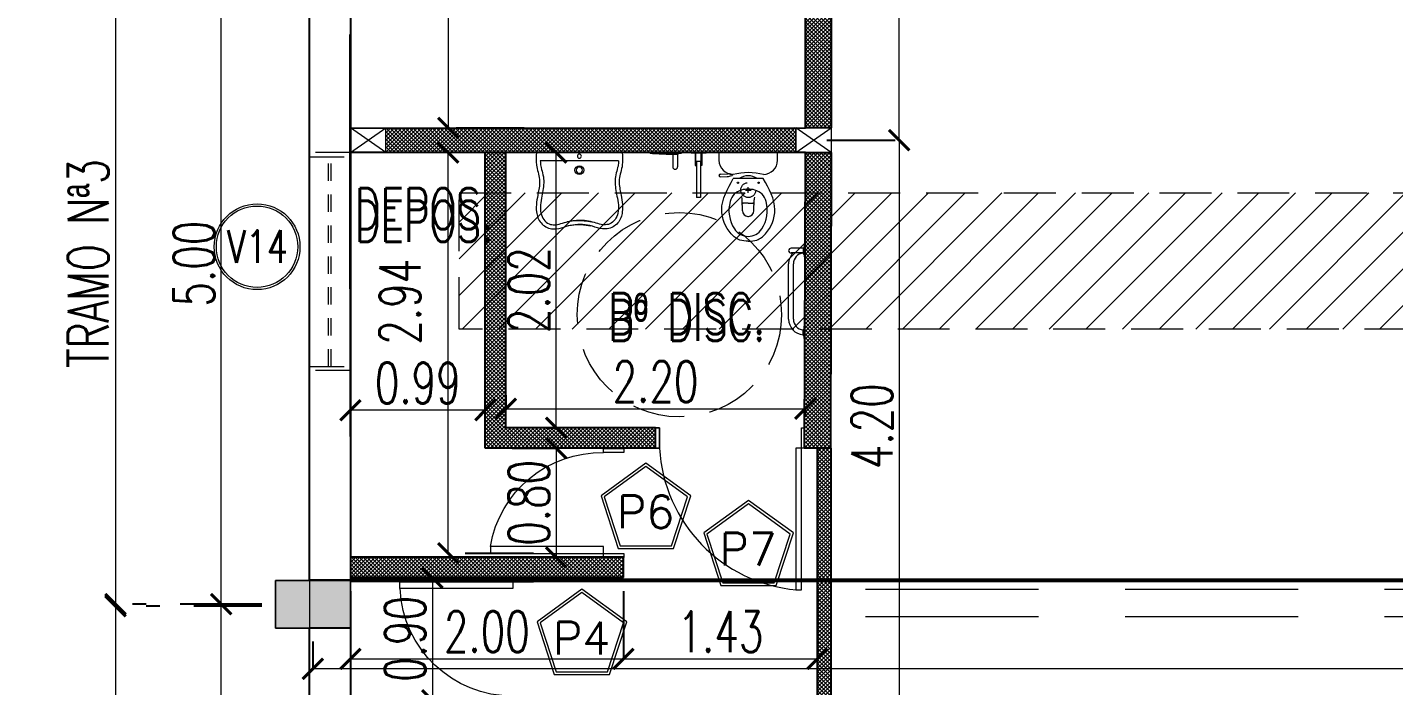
# Model space of a CAD drawing. Header units: millimetres. Extents: x 2828 to 3406, y 849 to 1266.
# Drawn here: x 2897.18 to 2907.21, y 1095.88 to 1100.72 of the extents above; entities that cross this region are included whole.
import ezdxf

# ---------------------------------------------------------------- set-up
doc = ezdxf.new("R2010")
doc.units = ezdxf.units.MM
doc.header["$PDMODE"] = 34
doc.header["$PDSIZE"] = -10
for name, pattern in [('DASHDOT', [1, 0.5, -0.25, 0, -0.25]), ('DASHED', [19.05, 12.7, -6.35]), ('DIVIDE2', [15.875, 6.35, -3.175, 0, -3.175, 0, -3.175]), ('HIDDEN', [0.375, 0.25, -0.125])]:
    doc.linetypes.add(name, pattern=pattern)
doc.layers.get('DEFPOINTS').update_dxf_attribs({"lineweight": 5})
for name, color, linetype, lineweight in [('0.05', 64, 'Continuous', 5), ('0.10', 161, 'Continuous', 9), ('0.30', 1, 'Continuous', 25), ('arq cotas', 152, 'Continuous', 13), ('arq DP', 40, 'Continuous', 5), ('arq DV', 22, 'Continuous', 5), ('arq tex', 31, 'Continuous', 5), ('CARPINTERIA', 141, 'Continuous', 9), ('columnas', 12, 'Continuous', 20), ('equip tx', 220, 'Continuous', 5), ('LM', 3, 'DIVIDE2', 9), ('proyecciones', 221, 'DASHED', 5), ('sanitarios', 120, 'Continuous', 5)]:
    doc.layers.add(name, color=color, linetype=linetype, lineweight=lineweight)
doc.layers.add('estructura', color=30, linetype='Continuous')
doc.layers.add('lucernarios nuevos', color=252, linetype='DASHED', lineweight=9, true_color=0x696969)
doc.layers.add('sombrado muro nuevo', color=7, linetype='Continuous', lineweight=5, true_color=0x757575)
doc.styles.add('250-cts', font='romans.shx', dxfattribs={"width": 0.7, "height": 0.25})
doc.styles.add('50', font='romans.shx', dxfattribs={"width": 0.75, "height": 0.1})
doc.styles.get("Standard").update_dxf_attribs({"font": 'romans.shx'})
doc.dimstyles.new('250', dxfattribs={"dimtxt": 0.3, "dimasz": 0.15, "dimexe": 0, "dimexo": 0.1, "dimgap": 0.05, "dimtad": 1, "dimzin": 0, "dimdsep": 46, "dimtxsty": '250-cts', "dimblk": 'ARCHTICK', "dimcen": 0.02, "dimclrd": 256, "dimclre": 256, "dimclrt": 256, "dimazin": 0, "dimtfac": 1, "dimtofl": 0, "dimtmove": 1, "dimatfit": 0, "dimldrblk": 'OPEN90', "dimfxl": 1, "dimtolj": 1, "dimtzin": 0, "dimlwd": -1, "dimarcsym": 0})
pattern_1 = [(45, (0, 0), (-0.01414213562, 0.01414213562), []), (135, (0, 0), (-0.01414213562, -0.01414213562), [])]

# ---------------------------------------------------------------- blocks, each defined once
blk = doc.blocks.new('colum. perim')
at = {"layer": '0.05'}
h = blk.add_hatch(color=256, dxfattribs=at)
h.dxf.hatch_style = 1
h.paths.add_polyline_path([(1.567, 49.616), (1.567, 49.966), (1.017, 49.966), (1.017, 49.616)])
at = {"layer": 'columnas'}
for p, q in [((1.567, 49.966), (1.017, 49.966)), ((1.017, 49.966), (1.017, 49.616)), ((1.017, 49.966), (1.567, 49.966)), ((1.017, 49.616), (1.017, 49.966)), ((1.567, 49.616), (1.567, 49.966)), ((1.567, 49.966), (1.567, 49.616)), ((1.017, 49.616), (1.567, 49.616)), ((1.567, 49.616), (1.017, 49.616))]:
    blk.add_line(p, q, dxfattribs=at)
blk = doc.blocks.new('_ARCHTICK')
at = {"color": 0, "linetype": 'ByBlock', "const_width": 0.15}
blk.add_lwpolyline([(-0.5, -0.5), (0.5, 0.5)], dxfattribs=at)
blk = doc.blocks.new('*D194')
at = {"layer": 'arq cotas', "linetype": 'DASHDOT', "lineweight": -2, "transparency": 16777216}
for p, q in [((2898.902, 1096.482), (2898.603, 1096.482)), ((2898.902, 1086.632), (2898.603, 1086.632))]:
    blk.add_line(p, q, dxfattribs=at)
at = {"layer": 'arq cotas', "transparency": 16777216}
blk.add_line((2898.603, 1086.632), (2898.603, 1096.482), dxfattribs=at)
at = {"layer": 'DEFPOINTS', "color": 0, "transparency": 16777216}
for p in [(2898.603, 1096.482), (2899.002, 1096.482), (2899.002, 1086.632)]:
    blk.add_point(p, dxfattribs=at)
at = {"layer": 'arq cotas', "transparency": 16777216, "xscale": 0.15, "yscale": 0.15, "zscale": 0.15}
for p, rotation in [((2898.603, 1096.482), 90), ((2898.603, 1086.632), 270)]:
    blk.add_blockref('_ARCHTICK', p, dxfattribs=dict(at, rotation=rotation))
at = {"layer": 'arq cotas', "transparency": 16777216, "insert": (2898.403, 1091.557), "char_height": 0.3, "attachment_point": 5, "rotation": 90, "style": '250-cts'}
blk.add_mtext('\\A1;9.85', dxfattribs=at)
blk = doc.blocks.new('_Open90')
at = {"color": 0, "linetype": 'ByBlock', "lineweight": -2}
for p, q in [((0, 0), (-1, 0)), ((-0.5, 0.5), (0, 0)), ((0, 0), (-0.5, -0.5))]:
    blk.add_line(p, q, dxfattribs=at)
blk = doc.blocks.new('*D229')
at = {"layer": 'arq cotas', "linetype": 'DASHDOT', "lineweight": -2, "transparency": 16777216}
for p, q in [((2898.902, 1101.482), (2898.604, 1101.482)), ((2898.902, 1096.482), (2898.604, 1096.482))]:
    blk.add_line(p, q, dxfattribs=at)
at = {"layer": 'arq cotas', "transparency": 16777216}
blk.add_line((2898.604, 1096.482), (2898.604, 1101.482), dxfattribs=at)
at = {"layer": 'DEFPOINTS', "color": 0, "transparency": 16777216}
for p in [(2898.604, 1101.482), (2899.002, 1101.482), (2899.002, 1096.482)]:
    blk.add_point(p, dxfattribs=at)
at = {"layer": 'arq cotas', "transparency": 16777216, "xscale": 0.15, "yscale": 0.15, "zscale": 0.15}
for p, rotation in [((2898.604, 1101.482), 90), ((2898.604, 1096.482), 270)]:
    blk.add_blockref('_ARCHTICK', p, dxfattribs=dict(at, rotation=rotation))
at = {"layer": 'arq cotas', "transparency": 16777216, "insert": (2898.404, 1098.982), "char_height": 0.3, "attachment_point": 5, "rotation": 90, "style": '250-cts'}
blk.add_mtext('\\A1;5.00', dxfattribs=at)
blk = doc.blocks.new('BACHA PARA DISC')
blk.add_line((0.287, -0.068), (-0.287, -0.068))
blk.add_lwpolyline([(-0.315, -0.13), (-0.315, -0.13), (0.315, -0.13), (0.315, -0.13)])
for centre, radius in [((0, 0), 0.023), ((0, -0.103), 0.015)]:
    blk.add_circle(centre, radius)
for start, end in [(90, 270), (270, 90)]:
    blk.add_arc((0, 0), 0.0325, start, end)
for points in [[(-0.315, -0.13), (-0.315, -0.038), (-0.293, 0.068), (-0.302, 0.165), (-0.315, 0.306), (-0.282, 0.387), (-0.205, 0.43), (-0.059, 0.403), (0.085, 0.408)], [(0.315, -0.13), (0.315, -0.038), (0.293, 0.068), (0.302, 0.165), (0.315, 0.306), (0.282, 0.387), (0.205, 0.43), (0.059, 0.403), (-0.085, 0.408)]]:
    blk.add_spline(points, degree=3)
for points in [[(-0.287, -0.068), (-0.287, -0.055), (-0.286, -0.043), (-0.277, 0.001), (-0.263, 0.037), (-0.261, 0.117), (-0.269, 0.155), (-0.285, 0.235), (-0.291, 0.276), (-0.275, 0.351), (-0.254, 0.381), (-0.196, 0.405), (-0.17, 0.402), (-0.103, 0.383), (-0.062, 0.37), (0.017, 0.368), (0.054, 0.373), (0.089, 0.378)], [(0.287, -0.068), (0.287, -0.055), (0.286, -0.043), (0.277, 0.001), (0.263, 0.037), (0.261, 0.117), (0.269, 0.155), (0.285, 0.235), (0.291, 0.276), (0.275, 0.351), (0.254, 0.381), (0.196, 0.405), (0.17, 0.402), (0.103, 0.383), (0.062, 0.37), (-0.017, 0.368), (-0.054, 0.373), (-0.089, 0.378)]]:
    blk.add_open_spline(points, degree=3, knots=[0.0635657, 0.0635657, 0.0635657, 0.0635657, 0.1053679, 0.1053679, 0.2107359, 0.2107359, 0.3161038, 0.3161038, 0.4542113, 0.4542113, 0.5849059, 0.5849059, 0.6932456, 0.6932456, 0.8015853, 0.8015853, 0.9075587, 0.9075587, 0.9075587, 0.9075587])
blk = doc.blocks.new('BANO DISC')
for p, q in [((-0.178, 0.204), (-0.175, 0.154)), ((-0.158, 0.205), (-0.155, 0.148)), ((0, 0.215), (-0.056, 0.215)), ((0, -0.215), (0, 0.215)), ((-0.191, -0.11), (-0.191, 0.11)), ((-0.163, 0.115), (-0.161, 0.115)), ((-0.161, 0.115), (-0.156, 0.138)), ((-0.156, 0.138), (-0.155, 0.144)), ((-0.428, 0.042), (-0.347, 0.045)), ((-0.37, 0.001), (-0.37, 0.036)), ((-0.37, 0.001), (-0.37, -0.034)), ((-0.296, 0), (-0.254, 0)), ((-0.275, 0.021), (-0.275, -0.021)), ((-0.428, -0.041), (-0.347, -0.043)), ((-0.056, -0.215), (0, -0.215))]:
    blk.add_line(p, q)
at = {"linetype": 'HIDDEN'}
blk.add_circle((-0.275, 0), 0.055, dxfattribs=at)
for centre in [(-0.221, 0.076), (-0.221, -0.076)]:
    blk.add_circle(centre, 0.005)
for centre, radius, start, end in [((-0.168, 0.205), 0.01, 2.7429, 182.7429), ((-0.056, 0.111), 0.104, 90, 180), ((-0.495, 0.001), 0.12, 123.022, 180), ((-0.424, -0.108), 0.25, 74.9134, 123.022), ((-0.39, 0.017), 0.12, 15.9812, 74.9134), ((-0.045, 0.16), 0.13, 182.7429, 197.2528), ((-0.161, 0.124), 0.009, 197.2528, 259.7429), ((-0.612, -0.001), 0.465, 346.1323, 13.8705), ((-0.175, 0.148), 0.02, 349.7429, 2.7429), ((-0.495, 0.001), 0.12, 180, 236.978), ((-0.428, 0.002), 0.04, 90, 178.518), ((-0.37, 0.001), 0.098, 178.518, 180), ((-0.37, 0.001), 0.098, 180, 181.482), ((-0.378, 0.036), 0.008, 0, 92), ((-0.35, 0.135), 0.09, 272, 284.0936), ((-0.448, 0.001), 0.18, 0, 15.9812), ((-0.448, 0.001), 0.18, 344.0188, 0), ((-0.289, 0), 0.119, 325.7494, 34.2506), ((-0.424, 0.11), 0.25, 236.978, 285.0866), ((-0.428, -0.001), 0.04, 181.482, 270), ((-0.378, -0.034), 0.008, 268, 0), ((-0.39, -0.016), 0.12, 285.0866, 344.0188), ((-0.35, -0.133), 0.09, 75.9064, 88), ((-0.056, -0.111), 0.104, 180, 270)]:
    blk.add_arc(centre, radius, start, end)
for points in [[(-0.651, 0), (-0.642, 0.063), (-0.596, 0.126), (-0.42, 0.195), (-0.191, 0.11)], [(-0.651, 0), (-0.642, -0.063), (-0.596, -0.126), (-0.42, -0.195), (-0.191, -0.11)]]:
    blk.add_spline(points, degree=3)
blk = doc.blocks.new('A$C7B0075C2')
at = {"layer": 'CARPINTERIA'}
for points in [[(0.323, 0.268), (0.323, 0.218), (-0.507, 0.218), (-0.507, 0.268)], [(0.323, 0.268), (0.473, 0.268), (0.473, 0.298), (0.473, 0.298), (0.473, 0.298), (0.323, 0.298)], [(0.323, -0.502), (0.473, -0.502), (0.473, -0.472), (0.473, -0.472), (0.473, -0.472), (0.323, -0.472)]]:
    blk.add_lwpolyline(points, close=True, dxfattribs=at)
blk.add_arc((0.306, 0.352), 0.824, 189.3442, 271.1876, dxfattribs=at)
blk = doc.blocks.new('A$C25B177F1')
at = {"layer": 'CARPINTERIA'}
for points in [[(-0.161, 0), (-0.011, 0), (-0.011, -0.03), (-0.011, -0.03), (-0.011, -0.03), (-0.161, -0.03)], [(-0.161, -0.87), (-0.161, -0.82), (-0.991, -0.82), (-0.991, -0.87)], [(-0.161, -0.87), (-0.011, -0.87), (-0.011, -0.9), (-0.011, -0.9), (-0.011, -0.9), (-0.161, -0.9)]]:
    blk.add_lwpolyline(points, close=True, dxfattribs=at)
blk.add_arc((-0.165, -0.856), 0.826, 89.6963, 177.4695, dxfattribs=at)
blk = doc.blocks.new('*D300')
at = {"layer": 'arq cotas', "linetype": 'DASHDOT', "lineweight": -2, "transparency": 16777216}
for p, q in [((2900.371, 1099.797), (2900.271, 1099.797)), ((2900.896, 1096.855), (2900.271, 1096.855))]:
    blk.add_line(p, q, dxfattribs=at)
at = {"layer": 'arq cotas', "transparency": 16777216}
blk.add_line((2900.271, 1096.855), (2900.271, 1099.797), dxfattribs=at)
at = {"layer": 'DEFPOINTS', "color": 0, "transparency": 16777216}
for p in [(2900.271, 1099.797), (2900.271, 1099.797), (2900.996, 1096.855)]:
    blk.add_point(p, dxfattribs=at)
at = {"layer": 'arq cotas', "transparency": 16777216, "xscale": 0.15, "yscale": 0.15, "zscale": 0.15}
for p, rotation in [((2900.271, 1099.797), 90), ((2900.271, 1096.855), 270)]:
    blk.add_blockref('_ARCHTICK', p, dxfattribs=dict(at, rotation=rotation))
at = {"layer": 'arq cotas', "transparency": 16777216, "insert": (2899.916, 1098.702), "char_height": 0.3, "attachment_point": 5, "rotation": 90, "style": '250-cts'}
blk.add_mtext('\\A1;2.94', dxfattribs=at)
blk = doc.blocks.new('*D247')
at = {"layer": 'arq cotas', "linetype": 'DASHDOT', "lineweight": -2, "transparency": 16777216}
for p, q in [((2899.552, 1097.8), (2899.552, 1097.906)), ((2900.543, 1097.8), (2900.543, 1097.906))]:
    blk.add_line(p, q, dxfattribs=at)
at = {"layer": 'arq cotas', "transparency": 16777216}
blk.add_line((2900.543, 1097.906), (2899.552, 1097.906), dxfattribs=at)
at = {"layer": 'DEFPOINTS', "color": 0, "transparency": 16777216}
for p in [(2899.552, 1097.906), (2899.552, 1097.7), (2900.543, 1097.7)]:
    blk.add_point(p, dxfattribs=at)
at = {"layer": 'arq cotas', "transparency": 16777216, "xscale": 0.15, "yscale": 0.15, "zscale": 0.15, "rotation": 180}
blk.add_blockref('_ARCHTICK', (2899.552, 1097.906), dxfattribs=at)
at = {"layer": 'arq cotas', "transparency": 16777216, "xscale": 0.15, "yscale": 0.15, "zscale": 0.15}
blk.add_blockref('_ARCHTICK', (2900.543, 1097.906), dxfattribs=at)
at = {"layer": 'arq cotas', "transparency": 16777216, "insert": (2900.047, 1098.106), "char_height": 0.3, "attachment_point": 5, "style": '250-cts'}
blk.add_mtext('\\A1;0.99', dxfattribs=at)
blk = doc.blocks.new('*D248')
at = {"layer": 'arq cotas', "linetype": 'DASHDOT', "lineweight": -2, "transparency": 16777216}
for p, q in [((2900.693, 1098.016), (2900.693, 1097.916)), ((2902.893, 1097.857), (2902.893, 1097.916))]:
    blk.add_line(p, q, dxfattribs=at)
at = {"layer": 'arq cotas', "transparency": 16777216}
blk.add_line((2900.693, 1097.916), (2902.893, 1097.916), dxfattribs=at)
at = {"layer": 'DEFPOINTS', "color": 0, "transparency": 16777216}
for p in [(2902.893, 1097.957), (2900.693, 1097.916), (2902.893, 1097.916)]:
    blk.add_point(p, dxfattribs=at)
at = {"layer": 'arq cotas', "transparency": 16777216, "xscale": 0.15, "yscale": 0.15, "zscale": 0.15, "rotation": 180}
blk.add_blockref('_ARCHTICK', (2900.693, 1097.916), dxfattribs=at)
at = {"layer": 'arq cotas', "transparency": 16777216, "xscale": 0.15, "yscale": 0.15, "zscale": 0.15}
blk.add_blockref('_ARCHTICK', (2902.893, 1097.916), dxfattribs=at)
at = {"layer": 'arq cotas', "transparency": 16777216, "insert": (2901.793, 1098.116), "char_height": 0.3, "attachment_point": 5, "style": '250-cts'}
blk.add_mtext('\\A1;2.20', dxfattribs=at)
blk = doc.blocks.new('*D249')
at = {"layer": 'arq cotas', "linetype": 'DASHDOT', "lineweight": -2, "transparency": 16777216}
for p, q in [((2901.163, 1099.797), (2901.063, 1099.797)), ((2900.991, 1097.777), (2901.063, 1097.777))]:
    blk.add_line(p, q, dxfattribs=at)
at = {"layer": 'arq cotas', "transparency": 16777216}
blk.add_line((2901.063, 1097.777), (2901.063, 1099.797), dxfattribs=at)
at = {"layer": 'DEFPOINTS', "color": 0, "transparency": 16777216}
for p in [(2901.063, 1099.797), (2901.063, 1099.797), (2900.891, 1097.777)]:
    blk.add_point(p, dxfattribs=at)
at = {"layer": 'arq cotas', "transparency": 16777216, "xscale": 0.15, "yscale": 0.15, "zscale": 0.15}
for p, rotation in [((2901.063, 1099.797), 90), ((2901.063, 1097.777), 270)]:
    blk.add_blockref('_ARCHTICK', p, dxfattribs=dict(at, rotation=rotation))
at = {"layer": 'arq cotas', "transparency": 16777216, "insert": (2900.863, 1098.787), "char_height": 0.3, "attachment_point": 5, "rotation": 90, "style": '250-cts'}
blk.add_mtext('\\A1;2.02', dxfattribs=at)
blk = doc.blocks.new('*D250')
at = {"layer": 'arq cotas', "linetype": 'DASHDOT', "lineweight": -2, "transparency": 16777216}
for p, q in [((2900.74, 1097.627), (2901.063, 1097.627)), ((2901.038, 1096.825), (2901.063, 1096.825))]:
    blk.add_line(p, q, dxfattribs=at)
at = {"layer": 'arq cotas', "transparency": 16777216}
blk.add_line((2901.063, 1097.627), (2901.063, 1096.825), dxfattribs=at)
at = {"layer": 'DEFPOINTS', "color": 0, "transparency": 16777216}
for p in [(2900.64, 1097.627), (2901.063, 1096.825), (2901.138, 1096.825)]:
    blk.add_point(p, dxfattribs=at)
at = {"layer": 'arq cotas', "transparency": 16777216, "xscale": 0.15, "yscale": 0.15, "zscale": 0.15}
for p, rotation in [((2901.063, 1097.627), 90), ((2901.063, 1096.825), 270)]:
    blk.add_blockref('_ARCHTICK', p, dxfattribs=dict(at, rotation=rotation))
at = {"layer": 'arq cotas', "transparency": 16777216, "insert": (2900.863, 1097.226), "char_height": 0.3, "attachment_point": 5, "rotation": 90, "style": '250-cts'}
blk.add_mtext('\\A1;0.80', dxfattribs=at)
blk = doc.blocks.new('*D301')
at = {"layer": 'arq cotas', "linetype": 'DASHDOT', "lineweight": -2, "transparency": 16777216}
for p, q in [((2899.552, 1096.577), (2899.552, 1096.08)), ((2901.557, 1096.577), (2901.557, 1096.08))]:
    blk.add_line(p, q, dxfattribs=at)
at = {"layer": 'arq cotas', "transparency": 16777216}
blk.add_line((2899.552, 1096.08), (2901.557, 1096.08), dxfattribs=at)
at = {"layer": 'DEFPOINTS', "color": 0, "transparency": 16777216}
for p in [(2899.552, 1096.677), (2901.557, 1096.677), (2901.557, 1096.08)]:
    blk.add_point(p, dxfattribs=at)
at = {"layer": 'arq cotas', "transparency": 16777216, "xscale": 0.15, "yscale": 0.15, "zscale": 0.15, "rotation": 180}
blk.add_blockref('_ARCHTICK', (2899.552, 1096.08), dxfattribs=at)
at = {"layer": 'arq cotas', "transparency": 16777216, "xscale": 0.15, "yscale": 0.15, "zscale": 0.15}
blk.add_blockref('_ARCHTICK', (2901.557, 1096.08), dxfattribs=at)
at = {"layer": 'arq cotas', "transparency": 16777216, "insert": (2900.554, 1096.28), "char_height": 0.3, "attachment_point": 5, "style": '250-cts'}
blk.add_mtext('\\A1;2.00', dxfattribs=at)
blk = doc.blocks.new('*D302')
at = {"layer": 'arq cotas', "linetype": 'DASHDOT', "lineweight": -2, "transparency": 16777216}
for p, q in [((2901.557, 1096.577), (2901.557, 1096.08)), ((2902.982, 1096.577), (2902.982, 1096.08))]:
    blk.add_line(p, q, dxfattribs=at)
at = {"layer": 'arq cotas', "transparency": 16777216}
blk.add_line((2901.557, 1096.08), (2902.982, 1096.08), dxfattribs=at)
at = {"layer": 'DEFPOINTS', "color": 0, "transparency": 16777216}
for p in [(2901.557, 1096.677), (2902.982, 1096.677), (2902.982, 1096.08)]:
    blk.add_point(p, dxfattribs=at)
at = {"layer": 'arq cotas', "transparency": 16777216, "xscale": 0.15, "yscale": 0.15, "zscale": 0.15, "rotation": 180}
blk.add_blockref('_ARCHTICK', (2901.557, 1096.08), dxfattribs=at)
at = {"layer": 'arq cotas', "transparency": 16777216, "xscale": 0.15, "yscale": 0.15, "zscale": 0.15}
blk.add_blockref('_ARCHTICK', (2902.982, 1096.08), dxfattribs=at)
at = {"layer": 'arq cotas', "transparency": 16777216, "insert": (2902.27, 1096.28), "char_height": 0.3, "attachment_point": 5, "style": '250-cts'}
blk.add_mtext('\\A1;1.43', dxfattribs=at)
blk = doc.blocks.new('*D252')
at = {"layer": 'arq cotas', "linetype": 'DASHDOT', "lineweight": -2, "transparency": 16777216}
for p, q in [((2900.171, 1096.677), (2900.154, 1096.677)), ((2900.646, 1095.777), (2900.154, 1095.777))]:
    blk.add_line(p, q, dxfattribs=at)
at = {"layer": 'arq cotas', "transparency": 16777216}
blk.add_line((2900.154, 1096.677), (2900.154, 1095.777), dxfattribs=at)
at = {"layer": 'DEFPOINTS', "color": 0, "transparency": 16777216}
for p in [(2900.271, 1096.677), (2900.154, 1095.777), (2900.746, 1095.777)]:
    blk.add_point(p, dxfattribs=at)
at = {"layer": 'arq cotas', "transparency": 16777216, "xscale": 0.15, "yscale": 0.15, "zscale": 0.15}
for p, rotation in [((2900.154, 1096.677), 90), ((2900.154, 1095.777), 270)]:
    blk.add_blockref('_ARCHTICK', p, dxfattribs=dict(at, rotation=rotation))
at = {"layer": 'arq cotas', "transparency": 16777216, "insert": (2899.954, 1096.227), "char_height": 0.3, "attachment_point": 5, "rotation": 90, "style": '250-cts'}
blk.add_mtext('\\A1;0.90', dxfattribs=at)
blk = doc.blocks.new('*D253')
at = {"layer": 'arq cotas', "linetype": 'DASHDOT', "lineweight": -2, "transparency": 16777216}
for p, q in [((2900.501, 1103.932), (2900.271, 1103.932)), ((2900.829, 1099.977), (2900.271, 1099.977))]:
    blk.add_line(p, q, dxfattribs=at)
at = {"layer": 'arq cotas', "transparency": 16777216}
blk.add_line((2900.271, 1103.932), (2900.271, 1099.977), dxfattribs=at)
at = {"layer": 'DEFPOINTS', "color": 0, "transparency": 16777216}
for p in [(2900.601, 1103.932), (2900.271, 1099.977), (2900.929, 1099.977)]:
    blk.add_point(p, dxfattribs=at)
at = {"layer": 'arq cotas', "transparency": 16777216, "xscale": 0.15, "yscale": 0.15, "zscale": 0.15}
for p, rotation in [((2900.271, 1103.932), 90), ((2900.271, 1099.977), 270)]:
    blk.add_blockref('_ARCHTICK', p, dxfattribs=dict(at, rotation=rotation))
at = {"layer": 'arq cotas', "transparency": 16777216, "insert": (2900.071, 1101.955), "char_height": 0.3, "attachment_point": 5, "rotation": 90, "style": '250-cts'}
blk.add_mtext('\\A1;3.96', dxfattribs=at)
blk = doc.blocks.new('A$C5FEB1AEC')
at = {"layer": '0.05'}
for p, q in [((0.173, -0.369), (0.353, -0.109)), ((0.173, -0.109), (0.353, -0.369))]:
    blk.add_line(p, q, dxfattribs=at)
at = {"layer": 'estructura', "const_width": 0.01}
for points in [[(0.263, -0.109), (0.173, -0.109), (0.173, -0.369), (0.263, -0.369)], [(0.263, -0.109), (0.353, -0.109), (0.353, -0.369), (0.263, -0.369)]]:
    blk.add_lwpolyline(points, dxfattribs=at)
blk = doc.blocks.new('*D267')
at = {"layer": 'arq cotas', "linetype": 'DASHDOT', "lineweight": -2, "transparency": 16777216}
for p, q in [((2899.277, 1096.207), (2899.277, 1096.007)), ((2918.709, 1096.107), (2918.709, 1096.007))]:
    blk.add_line(p, q, dxfattribs=at)
at = {"layer": 'arq cotas', "transparency": 16777216}
blk.add_line((2918.709, 1096.007), (2899.277, 1096.007), dxfattribs=at)
at = {"layer": 'DEFPOINTS', "color": 0, "transparency": 16777216}
for p in [(2899.277, 1096.307), (2899.277, 1096.007), (2918.709, 1096.007)]:
    blk.add_point(p, dxfattribs=at)
at = {"layer": 'arq cotas', "transparency": 16777216, "xscale": 0.15, "yscale": 0.15, "zscale": 0.15, "rotation": 180}
blk.add_blockref('_ARCHTICK', (2899.277, 1096.007), dxfattribs=at)
at = {"layer": 'arq cotas', "transparency": 16777216, "xscale": 0.15, "yscale": 0.15, "zscale": 0.15}
blk.add_blockref('_ARCHTICK', (2918.709, 1096.007), dxfattribs=at)
at = {"layer": 'arq cotas', "transparency": 16777216, "insert": (2908.993, 1096.207), "char_height": 0.3, "attachment_point": 5, "style": '250-cts'}
blk.add_mtext('\\A1;19.43', dxfattribs=at)
blk = doc.blocks.new('*D385')
at = {"layer": 'arq cotas', "linetype": 'DASHDOT', "lineweight": -2, "transparency": 16777216}
for p, q in [((2903.052, 1099.888), (2903.582, 1099.888)), ((2901.892, 1095.687), (2903.582, 1095.687))]:
    blk.add_line(p, q, dxfattribs=at)
at = {"layer": 'arq cotas', "transparency": 16777216}
blk.add_line((2903.582, 1099.888), (2903.582, 1095.687), dxfattribs=at)
at = {"layer": 'DEFPOINTS', "color": 0, "transparency": 16777216}
for p in [(2902.952, 1099.888), (2901.792, 1095.687), (2903.582, 1095.687)]:
    blk.add_point(p, dxfattribs=at)
at = {"layer": 'arq cotas', "transparency": 16777216, "xscale": 0.15, "yscale": 0.15, "zscale": 0.15}
for p, rotation in [((2903.582, 1099.888), 90), ((2903.582, 1095.687), 270)]:
    blk.add_blockref('_ARCHTICK', p, dxfattribs=dict(at, rotation=rotation))
at = {"layer": 'arq cotas', "transparency": 16777216, "insert": (2903.382, 1097.788), "char_height": 0.3, "attachment_point": 5, "rotation": 90, "style": '250-cts'}
blk.add_mtext('\\A1;4.20', dxfattribs=at)
blk = doc.blocks.new('*D386')
at = {"layer": 'arq cotas', "linetype": 'DASHDOT', "lineweight": -2, "transparency": 16777216}
for p, q in [((2903.092, 1104.022), (2903.582, 1104.022)), ((2903.052, 1099.888), (2903.582, 1099.888))]:
    blk.add_line(p, q, dxfattribs=at)
at = {"layer": 'arq cotas', "transparency": 16777216}
blk.add_line((2903.582, 1099.888), (2903.582, 1104.022), dxfattribs=at)
at = {"layer": 'DEFPOINTS', "color": 0, "transparency": 16777216}
for p in [(2902.992, 1104.022), (2903.582, 1104.022), (2902.952, 1099.888)]:
    blk.add_point(p, dxfattribs=at)
at = {"layer": 'arq cotas', "transparency": 16777216, "xscale": 0.15, "yscale": 0.15, "zscale": 0.15}
for p, rotation in [((2903.582, 1104.022), 90), ((2903.582, 1099.888), 270)]:
    blk.add_blockref('_ARCHTICK', p, dxfattribs=dict(at, rotation=rotation))
at = {"layer": 'arq cotas', "transparency": 16777216, "insert": (2903.382, 1101.955), "char_height": 0.3, "attachment_point": 5, "rotation": 90, "style": '250-cts'}
blk.add_mtext('\\A1;4.13', dxfattribs=at)
blk = doc.blocks.new('*D414')
at = {"layer": 'arq cotas', "linetype": 'DASHDOT', "lineweight": -2, "transparency": 16777216}
for p, q in [((2898.902, 1096.467), (2897.827, 1096.467)), ((2898.902, 1091.627), (2897.827, 1091.627))]:
    blk.add_line(p, q, dxfattribs=at)
at = {"layer": 'arq cotas', "transparency": 16777216}
blk.add_line((2897.827, 1096.467), (2897.827, 1091.627), dxfattribs=at)
at = {"layer": 'DEFPOINTS', "color": 0, "transparency": 16777216}
for p in [(2899.002, 1096.467), (2897.827, 1091.627), (2899.002, 1091.627)]:
    blk.add_point(p, dxfattribs=at)
at = {"layer": 'arq cotas', "transparency": 16777216, "xscale": 0.15, "yscale": 0.15, "zscale": 0.15}
for p, rotation in [((2897.827, 1096.467), 90), ((2897.827, 1091.627), 270)]:
    blk.add_blockref('_ARCHTICK', p, dxfattribs=dict(at, rotation=rotation))
at = {"layer": 'arq cotas', "transparency": 16777216, "insert": (2897.627, 1094.047), "char_height": 0.3, "attachment_point": 5, "rotation": 90, "style": '250-cts'}
blk.add_mtext('\\A1;TRAMO Nª2', dxfattribs=at)
blk = doc.blocks.new('*D415')
at = {"layer": 'arq cotas', "linetype": 'DASHDOT', "lineweight": -2, "transparency": 16777216}
for p, q in [((2898.902, 1101.482), (2897.827, 1101.482)), ((2898.802, 1096.482), (2897.827, 1096.482))]:
    blk.add_line(p, q, dxfattribs=at)
at = {"layer": 'arq cotas', "transparency": 16777216}
blk.add_line((2897.827, 1101.482), (2897.827, 1096.482), dxfattribs=at)
at = {"layer": 'DEFPOINTS', "color": 0, "transparency": 16777216}
for p in [(2899.002, 1101.482), (2897.827, 1096.482), (2898.902, 1096.482)]:
    blk.add_point(p, dxfattribs=at)
at = {"layer": 'arq cotas', "transparency": 16777216, "xscale": 0.15, "yscale": 0.15, "zscale": 0.15}
for p, rotation in [((2897.827, 1101.482), 90), ((2897.827, 1096.482), 270)]:
    blk.add_blockref('_ARCHTICK', p, dxfattribs=dict(at, rotation=rotation))
at = {"layer": 'arq cotas', "transparency": 16777216, "insert": (2897.627, 1098.982), "char_height": 0.3, "attachment_point": 5, "rotation": 90, "style": '250-cts'}
blk.add_mtext('\\A1;TRAMO Nª3', dxfattribs=at)

msp = doc.modelspace()

# ---------------------------------------------------------------- hatches: boundary and pattern name
at = {"layer": 'lucernarios nuevos', "ltscale": 0.03}
h = msp.add_hatch(dxfattribs=at)
h.set_pattern_fill('ANSI31', color=256, scale=0.06)
h.set_pattern_definition([(45, (0, -10.04184), (-0.134703842, 0.134703842), [])])
h.paths.add_polyline_path([(2900.351, 1099.501), (2917.668, 1099.501), (2917.668, 1098.501), (2900.351, 1098.501)])
at = {"layer": 'sombrado muro nuevo'}
h = msp.add_hatch(dxfattribs=at)
h.set_pattern_fill('_USER', color=256, scale=0.02, angle=45, style=0, double=1, pattern_type=0)
h.set_pattern_definition([(45, (-0.243135, 0), (-0.01414213562, 0.01414213562), []), (135, (-0.243135, 0), (-0.01414213562, -0.01414213562), [])])
h.paths.add_polyline_path([(2902.893, 1099.978), (2903.082, 1099.978), (2903.08, 1103.932), (2902.898, 1103.932)])
h = msp.add_hatch(dxfattribs=at)
h.set_pattern_fill('_USER', color=256, scale=0.02, angle=45, style=0, double=1, pattern_type=0)
h.set_pattern_definition(pattern_1)
h.paths.add_polyline_path([(2902.822, 1099.978), (2899.812, 1099.976), (2899.812, 1099.887), (2899.812, 1099.797), (2902.822, 1099.798), (2902.822, 1099.888)])
h = msp.add_hatch(dxfattribs=at)
h.set_pattern_fill('_USER', color=256, scale=0.02, angle=45, style=0, double=1, pattern_type=0)
h.set_pattern_definition(pattern_1)
h.paths.add_polyline_path([(2900.693, 1099.797), (2900.543, 1099.797), (2900.543, 1097.627), (2901.793, 1097.627), (2901.793, 1097.777), (2900.693, 1097.777)])
h = msp.add_hatch(dxfattribs=at)
h.set_pattern_fill('_USER', color=256, scale=0.02, angle=45, style=0, double=1, pattern_type=0)
h.set_pattern_definition([(45, (-0.243135, 0.02738), (-0.01414213562, 0.01414213562), []), (135, (-0.243135, 0.02738), (-0.01414213562, -0.01414213562), [])])
h.paths.add_polyline_path([(2902.893, 1097.627), (2903.082, 1097.627), (2903.082, 1099.797), (2902.893, 1099.797)])
h = msp.add_hatch(dxfattribs=at)
h.set_pattern_fill('_USER', color=256, scale=0.02, angle=45, style=0, double=1, pattern_type=0)
h.set_pattern_definition(pattern_1)
h.paths.add_polyline_path([(2903.082, 1097.627), (2902.982, 1097.627), (2902.982, 1094.149), (2903.082, 1094.149)])
h = msp.add_hatch(dxfattribs=at)
h.set_pattern_fill('_USER', color=256, scale=0.02, angle=45, style=0, double=1, pattern_type=0)
h.set_pattern_definition([(45, (-5.8e-05, 0.837879), (-0.01414213562, 0.01414213562), []), (135, (-5.8e-05, 0.837879), (-0.01414213562, -0.01414213562), [])])
h.paths.add_polyline_path([(2899.552, 1096.677), (2901.557, 1096.677), (2901.557, 1096.827), (2899.552, 1096.827)])

# ---------------------------------------------------------------- linework, layer by layer
at = {"layer": '0.05'}
for p, q in [((2899.252, 1101.307), (2899.252, 1097.712)), ((2899.252, 1097.712), (2899.252, 1086.807)), ((2899.552, 1097.712), (2899.552, 1086.807)), ((2899.552, 1097.712), (2899.552, 1086.807)), ((2899.552, 1097.712), (2899.552, 1086.807))]:
    msp.add_line(p, q, dxfattribs=at)
at = {"layer": '0.10'}
msp.add_line((2899.552, 1096.229), (2899.552, 1096.229), dxfattribs=at)
msp.add_lwpolyline([(2901.823, 1097.777), (2901.793, 1097.777), (2901.793, 1097.627), (2901.823, 1097.627)], close=True, dxfattribs=at)
at = {"layer": '0.30'}
for p, q in [((2899.552, 1098.499), (2899.551, 1100.665)), ((2899.552, 1099.976), (2902.893, 1099.978)), ((2899.552, 1097.712), (2899.551, 1099.879)), ((2899.552, 1097.712), (2899.551, 1099.879)), ((2902.893, 1099.797), (2899.552, 1099.797)), ((2900.543, 1097.627), (2900.543, 1099.797)), ((2900.693, 1097.777), (2900.693, 1099.797)), ((2901.793, 1097.777), (2900.693, 1097.777)), ((2901.793, 1097.627), (2901.793, 1097.777)), ((2901.793, 1097.627), (2900.543, 1097.627)), ((2902.982, 1094.149), (2902.982, 1097.627)), ((2903.082, 1094.149), (2903.082, 1097.627)), ((2901.557, 1096.827), (2899.552, 1096.827)), ((2901.557, 1096.677), (2901.557, 1096.827)), ((2901.557, 1096.677), (2899.552, 1096.677))]:
    msp.add_line(p, q, dxfattribs=at)
for points in [[(2902.893, 1103.932), (2903.082, 1103.932), (2903.082, 1099.978), (2902.893, 1099.978)], [(2899.552, 1096.657), (2899.252, 1096.657), (2899.252, 1101.307), (2899.552, 1101.307)], [(2902.893, 1099.798), (2903.082, 1099.798), (2903.077, 1097.627), (2902.888, 1097.627)], [(2899.552, 1094.713), (2899.252, 1094.713), (2899.252, 1096.307), (2899.552, 1096.307)]]:
    msp.add_lwpolyline(points, close=True, dxfattribs=at)
at = {"layer": 'arq DP'}
for points in [[(2901.722, 1097.517), (2901.393, 1097.278), (2901.519, 1096.891), (2901.926, 1096.891), (2902.052, 1097.278)], [(2901.722, 1097.492), (2901.417, 1097.27), (2901.533, 1096.911), (2901.911, 1096.911), (2902.028, 1097.27)], [(2902.476, 1097.244), (2902.147, 1097.005), (2902.272, 1096.618), (2902.679, 1096.618), (2902.805, 1097.005)], [(2902.476, 1097.219), (2902.17, 1096.997), (2902.287, 1096.638), (2902.665, 1096.638), (2902.782, 1096.997)], [(2901.252, 1096.591), (2900.923, 1096.352), (2901.049, 1095.965), (2901.456, 1095.965), (2901.582, 1096.352)], [(2901.252, 1096.567), (2900.947, 1096.344), (2901.064, 1095.985), (2901.441, 1095.985), (2901.558, 1096.344)]]:
    msp.add_lwpolyline(points, close=True, dxfattribs=at)
at = {"layer": 'arq DV'}
for radius in [0.315, 0.299]:
    msp.add_circle((2898.867, 1099.106), radius, dxfattribs=at)
at = {"layer": 'CARPINTERIA'}
for points in [[(2901.793, 1097.777), (2901.823, 1097.777), (2901.823, 1097.627), (2901.793, 1097.627)], [(2902.866, 1097.777), (2902.888, 1097.777), (2902.888, 1097.627), (2902.866, 1097.627)], [(2902.866, 1097.627), (2902.822, 1097.627), (2902.822, 1096.587), (2902.866, 1096.587)]]:
    msp.add_lwpolyline(points, close=True, dxfattribs=at)
msp.add_arc((2902.926, 1097.688), 1.105, 183.1337, 264.8887, dxfattribs=at)
at = {"layer": 'LM', "ltscale": 0.2}
msp.add_line((2899.252, 1256.877, -0.03), (2899.252, 1080.963, -0.03), dxfattribs=at)
at = {"layer": 'lucernarios nuevos', "ltscale": 0.03}
msp.add_lwpolyline([(2900.351, 1099.501), (2917.668, 1099.501), (2917.668, 1098.501), (2900.351, 1098.501)], close=True, dxfattribs=at)
at = {"layer": 'proyecciones', "ltscale": 0.01}
for p, q in [((2899.392, 1098.227, -101.167), (2899.392, 1099.767, -101.167)), ((2899.392, 1098.227), (2899.392, 1099.767)), ((2899.392, 1098.227, -101.167), (2899.392, 1099.767, -101.167)), ((2899.412, 1098.227, -101.167), (2899.412, 1099.767, -101.167)), ((2899.412, 1098.227), (2899.412, 1099.767)), ((2899.412, 1098.227, -101.167), (2899.412, 1099.767, -101.167)), ((2899.392, 1098.984, -101.167), (2899.392, 1098.984, -101.167)), ((2899.412, 1098.984, -101.167), (2899.412, 1098.984, -101.167)), ((2899.392, 1098.197, -101.167), (2899.392, 1098.197, -101.167)), ((2899.392, 1098.197, -101.167), (2899.392, 1098.197, -101.167)), ((2899.412, 1098.197, -101.167), (2899.412, 1098.197, -101.167)), ((2899.412, 1098.197, -101.167), (2899.412, 1098.197, -101.167))]:
    msp.add_line(p, q, dxfattribs=at)
at = {"layer": 'proyecciones', "color": 251, "ltscale": 0.1, "true_color": 0x6b6b6b}
for p, q in [((2903.336, 1096.592), (2918.209, 1096.592)), ((2903.336, 1096.392), (2918.209, 1096.392))]:
    msp.add_line(p, q, dxfattribs=at)
at = {"layer": 'proyecciones', "ltscale": 0.02}
msp.add_lwpolyline([(2899.812, 1099.977), (2902.822, 1099.978), (2902.822, 1099.798), (2899.812, 1099.797)], close=True, dxfattribs=at)
for points in [[(2899.551, 1099.767), (2899.551, 1099.797), (2899.252, 1099.797), (2899.252, 1099.767), (2899.551, 1099.767)], [(2899.551, 1098.227), (2899.551, 1098.197), (2899.252, 1098.197), (2899.252, 1098.227), (2899.553, 1098.227)]]:
    msp.add_lwpolyline(points, dxfattribs=at)
at = {"layer": 'proyecciones', "ltscale": 0.05, "const_width": 0.03}
msp.add_lwpolyline([(2899.552, 1096.657), (2954.944, 1096.657)], dxfattribs=at)
at = {"layer": 'proyecciones', "linetype": 'DASHED', "ltscale": 0.03}
msp.add_circle((2901.968, 1098.607), 0.75, dxfattribs=at)
at = {"layer": 'sanitarios'}
for p, q in [((2901.753, 1099.797), (2901.753, 1099.79)), ((2901.982, 1099.797), (2901.753, 1099.797)), ((2901.982, 1099.79), (2901.753, 1099.79)), ((2901.77, 1099.79), (2901.92, 1099.782)), ((2901.955, 1099.782), (2901.92, 1099.782)), ((2901.92, 1099.782), (2901.92, 1099.692)), ((2901.965, 1099.79), (2901.955, 1099.782)), ((2901.955, 1099.782), (2901.955, 1099.692)), ((2901.982, 1099.797), (2901.982, 1099.79)), ((2902.054, 1099.792), (2902.054, 1099.797)), ((2902.054, 1099.797), (2902.164, 1099.797)), ((2902.164, 1099.792), (2902.054, 1099.792)), ((2902.084, 1099.792), (2902.084, 1099.702)), ((2902.089, 1099.702), (2902.089, 1099.792)), ((2902.129, 1099.702), (2902.129, 1099.792)), ((2902.134, 1099.792), (2902.134, 1099.702)), ((2902.164, 1099.797), (2902.164, 1099.792)), ((2902.084, 1099.702), (2902.089, 1099.702)), ((2902.129, 1099.732), (2902.089, 1099.732)), ((2902.089, 1099.702), (2902.094, 1099.702)), ((2902.094, 1099.732), (2902.094, 1099.467)), ((2902.124, 1099.732), (2902.124, 1099.467)), ((2902.129, 1099.702), (2902.124, 1099.702)), ((2902.134, 1099.702), (2902.129, 1099.702)), ((2902.124, 1099.467), (2902.094, 1099.467)), ((2902.878, 1099.095), (2902.788, 1099.095)), ((2902.878, 1099.06), (2902.788, 1099.06)), ((2902.885, 1099.105), (2902.878, 1099.095)), ((2902.878, 1099.095), (2902.878, 1099.06)), ((2902.885, 1099.05), (2902.878, 1099.06)), ((2902.885, 1099.123), (2902.885, 1099.033)), ((2902.885, 1099.123), (2902.893, 1099.123)), ((2902.77, 1098.575), (2902.77, 1098.98)), ((2902.805, 1098.575), (2902.805, 1098.98)), ((2902.893, 1099.033), (2902.885, 1099.033)), ((2902.885, 1098.505), (2902.878, 1098.496)), ((2902.878, 1098.46), (2902.878, 1098.496)), ((2902.885, 1098.45), (2902.878, 1098.46)), ((2902.893, 1098.523), (2902.885, 1098.523)), ((2902.885, 1098.433), (2902.885, 1098.523)), ((2902.893, 1098.433), (2902.885, 1098.433))]:
    msp.add_line(p, q, dxfattribs=at)
for centre, radius, start, end in [((2901.937, 1099.692), 0.0175, 180, 360), ((2902.788, 1099.077), 0.0175, 90, 270), ((2902.885, 1098.98), 0.115, 136.1646, 180), ((2902.885, 1098.98), 0.08, 95.3794, 180), ((2902.885, 1098.575), 0.115, 180, 266.2606), ((2902.885, 1098.575), 0.08, 180, 264.6206)]:
    msp.add_arc(centre, radius, start, end, dxfattribs=at)

# ---------------------------------------------------------------- block references
at = {"layer": 'CARPINTERIA', "xscale": -1, "rotation": 180}
for name, p in [('A$C7B0075C2', (2901.088, 1097.123)), ('A$C25B177F1', (2900.907, 1095.777))]:
    msp.add_blockref(name, p, dxfattribs=at)
at = {"layer": 'columnas', "ltscale": 0.05}
msp.add_blockref('colum. perim', (2897.985, 1046.69), dxfattribs=at)
at = {"layer": 'estructura', "rotation": 89.99999999999997}
for p in [(2899.443, 1099.625), (2902.714, 1099.625)]:
    msp.add_blockref('A$C5FEB1AEC', p, dxfattribs=at)
at = {"layer": 'sanitarios', "xscale": -1, "rotation": 180.0000192849526}
msp.add_blockref('BACHA PARA DISC', (2901.234, 1099.668), dxfattribs=at)
at = {"layer": 'sanitarios', "rotation": 89.99998071502303}
msp.add_blockref('BANO DISC', (2902.474, 1099.797), dxfattribs=at)

# ---------------------------------------------------------------- texts
at = {"layer": 'arq DP', "char_height": 0.24, "width": 0.29424, "attachment_point": 2}
for s, insert in [('P6', (2901.72, 1097.279)), ('P7', (2902.473, 1097.006)), ('P4', (2901.25, 1096.353))]:
    msp.add_mtext(s, dxfattribs=dict(at, insert=insert))
at = {"layer": 'arq DV', "insert": (2898.646, 1099.227, 243.106), "char_height": 0.24, "width": 1.05415, "attachment_point": 1, "style": '50'}
msp.add_mtext('V14', dxfattribs=at)
at = {"layer": 'arq tex', "char_height": 0.3, "width": 14.70375, "attachment_point": 5, "style": '250-cts'}
for s, insert in [('DEPOS.', (2900.093, 1099.293)), ('Bº DISC.', (2902.023, 1098.564))]:
    msp.add_mtext(s, dxfattribs=dict(at, insert=insert))
at = {"layer": 'equip tx', "char_height": 0.3, "width": 14.70375, "attachment_point": 5, "style": '250-cts'}
for s, insert in [('DEPOS.', (2900.093, 1099.385)), ('Bº DISC.', (2902.023, 1098.615))]:
    msp.add_mtext(s, dxfattribs=dict(at, insert=insert))

# ---------------------------------------------------------------- dimensions: what is measured, and where the dimension line sits
at = {"layer": 'arq cotas'}
for base, p1, p2, picture, middle in [((2903.582, 1104.022), (2902.952, 1099.888), (2902.992, 1104.022), '*D386', (2903.382, 1101.955)), ((2903.582, 1095.687), (2902.952, 1099.888), (2901.792, 1095.687), '*D385', (2903.382, 1097.788)), ((2898.603, 1096.482), (2899.002, 1086.632), (2899.002, 1096.482), '*D194', (2898.403, 1091.557))]:
    dim = msp.add_linear_dim(base=base, p1=p1, p2=p2, angle=90, dimstyle='250', dxfattribs=at)
    dim.commit()
    dim.dimension.update_dxf_attribs({"geometry": picture, "text_midpoint": middle})
at = {"layer": 'arq cotas', "color": 2}
for base, p1, p2, angle, picture, middle in [((2900.2706, 1099.9768), (2900.6015, 1103.9325), (2900.9292, 1099.9768), 90, '*D253', (2900.0706, 1101.9546)), ((2901.063, 1099.797), (2900.891, 1097.777), (2901.063, 1099.797), 270, '*D249', (2900.863, 1098.787)), ((2901.063, 1096.825), (2900.64, 1097.627), (2901.138, 1096.825), 270, '*D250', (2900.863, 1097.226)), ((2900.154, 1095.777), (2900.271, 1096.677), (2900.746, 1095.777), 90, '*D252', (2899.954, 1096.227))]:
    dim = msp.add_linear_dim(base=base, p1=p1, p2=p2, angle=angle, dimstyle='250', dxfattribs=at)
    dim.commit()
    dim.dimension.update_dxf_attribs({"geometry": picture, "text_midpoint": middle})
at = {"layer": 'arq cotas'}
for base, p1, p2, text, picture, middle in [((2897.827, 1096.482), (2899.002, 1101.482), (2898.902, 1096.482), 'TRAMO Nª3', '*D415', (2897.627, 1098.982)), ((2897.827, 1091.627), (2899.002, 1096.467), (2899.002, 1091.627), 'TRAMO Nª2', '*D414', (2897.627, 1094.047))]:
    dim = msp.add_linear_dim(base=base, p1=p1, p2=p2, angle=90, text=text, dimstyle='250', dxfattribs=at)
    dim.commit()
    dim.dimension.update_dxf_attribs({"geometry": picture, "text_midpoint": middle})
dim = msp.add_linear_dim(base=(2898.604, 1101.482), p1=(2899.002, 1096.482), p2=(2899.002, 1101.482), angle=90, dimstyle='250', override={"dimfxl": 0}, dxfattribs=at)
dim.commit()
dim.dimension.update_dxf_attribs({"geometry": '*D229', "text_midpoint": (2898.404, 1098.982)})
at = {"layer": 'arq cotas', "color": 2}
dim = msp.add_linear_dim(base=(2900.271, 1099.797), p1=(2900.996, 1096.855), p2=(2900.271, 1099.797), angle=270, dimstyle='250', dxfattribs=at)
dim.commit()
dim.dimension.update_dxf_attribs({"geometry": '*D300', "text_midpoint": (2900.116, 1098.702), "dimtype": 160})
for base, p1, p2, picture, middle in [((2899.552, 1097.906), (2900.543, 1097.7), (2899.552, 1097.7), '*D247', (2900.047, 1098.106)), ((2902.893, 1097.916), (2900.693, 1097.916), (2902.893, 1097.957), '*D248', (2901.793, 1098.116)), ((2901.55688, 1096.07994), (2899.55194, 1096.67733), (2901.55688, 1096.67733), '*D301', (2900.55441, 1096.27994)), ((2902.9825, 1096.0799), (2901.5569, 1096.6774), (2902.9825, 1096.6774), '*D302', (2902.2697, 1096.2799))]:
    dim = msp.add_linear_dim(base=base, p1=p1, p2=p2, dimstyle='250', dxfattribs=at)
    dim.commit()
    dim.dimension.update_dxf_attribs({"geometry": picture, "text_midpoint": middle})
at = {"layer": 'arq cotas'}
dim = msp.add_linear_dim(base=(2899.277, 1096.007), p1=(2918.709, 1096.007), p2=(2899.277, 1096.307), dimstyle='250', dxfattribs=at)
dim.commit()
dim.dimension.update_dxf_attribs({"geometry": '*D267', "text_midpoint": (2908.993, 1096.207)})

doc.saveas('drawing.dxf')
